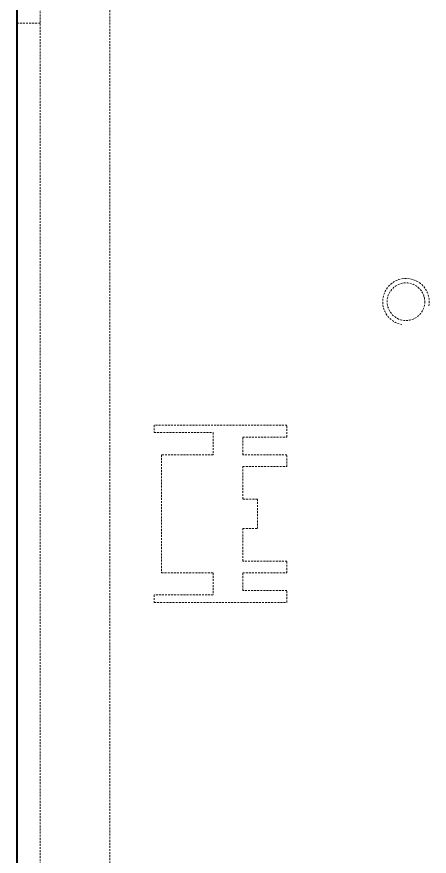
# Model space of a CAD drawing. Header units: inches. Extents: x 6934 to 18973, y 4254 to 7629.
# Drawn here: x 16850.8 to 16886.3, y 4902.7 to 4975 of the extents above; entities that cross this region are included whole.
import ezdxf

# ---------------------------------------------------------------- set-up
doc = ezdxf.new("R2010")
doc.units = ezdxf.units.IN
doc.header["$MEASUREMENT"] = 0
doc.linetypes.add('입력 정류부 ASSY$0$DASHED', pattern=[0.2067, 0.1654, -0.0413])
doc.layers.add('입력 정류부 ASSY$0$가려진 것(ISO)', color=2, linetype='입력 정류부 ASSY$0$DASHED', lineweight=18, true_color=0xffff00)
doc.layers.add('입력 정류부 ASSY$0$가시적인 것(ISO)', color=3, linetype='Continuous', lineweight=40, true_color=0x00ff00)

# ---------------------------------------------------------------- blocks, each defined once
blk = doc.blocks.new('입력 정류부 ASSY')
at = {"layer": '입력 정류부 ASSY$0$가려진 것(ISO)'}
for p, q in [((198.704, 771.428), (198.704, 443.428)), ((204.705, 613.441), (204.705, 721.929)), ((196.704, 714.428), (198.704, 714.428)), ((208.529, 679.806), (208.529, 679.171)), ((219.959, 679.806), (208.529, 679.806)), ((208.529, 679.171), (213.609, 679.171)), ((213.609, 679.171), (213.609, 677.266)), ((219.959, 678.79), (219.959, 679.806)), ((216.149, 678.79), (219.959, 678.79)), ((216.149, 677.266), (216.149, 678.79)), ((213.609, 677.266), (209.164, 677.266)), ((209.164, 677.266), (209.164, 667.106)), ((219.959, 677.266), (216.149, 677.266)), ((219.959, 676.25), (219.959, 677.266)), ((216.149, 676.25), (219.959, 676.25)), ((216.149, 673.456), (216.149, 676.25)), ((217.419, 673.456), (216.149, 673.456)), ((217.419, 670.916), (217.419, 673.456)), ((216.149, 670.916), (217.419, 670.916)), ((216.149, 668.122), (216.149, 670.916)), ((219.959, 668.122), (216.149, 668.122)), ((219.959, 667.106), (219.959, 668.122)), ((209.164, 667.106), (213.609, 667.106)), ((213.609, 667.106), (213.609, 665.201)), ((216.149, 667.106), (219.959, 667.106)), ((216.149, 665.582), (216.149, 667.106)), ((219.959, 665.582), (216.149, 665.582)), ((219.959, 664.566), (219.959, 665.582)), ((208.529, 665.201), (208.529, 664.566)), ((213.609, 665.201), (208.529, 665.201)), ((208.529, 664.566), (219.959, 664.566))]:
    blk.add_line(p, q, dxfattribs=at)
blk.add_circle((230.204, 690.44), 1.621, dxfattribs=at)
blk.add_arc((230.204, 690.44), 2, 350, 260, dxfattribs=at)
at = {"layer": '입력 정류부 ASSY$0$가시적인 것(ISO)'}
blk.add_line((196.704, 773.428), (196.704, 441.428), dxfattribs=at)

msp = doc.modelspace()

# ---------------------------------------------------------------- block references
msp.add_blockref('입력 정류부 ASSY', (16654.075, 4260.012))

doc.saveas('drawing.dxf')
